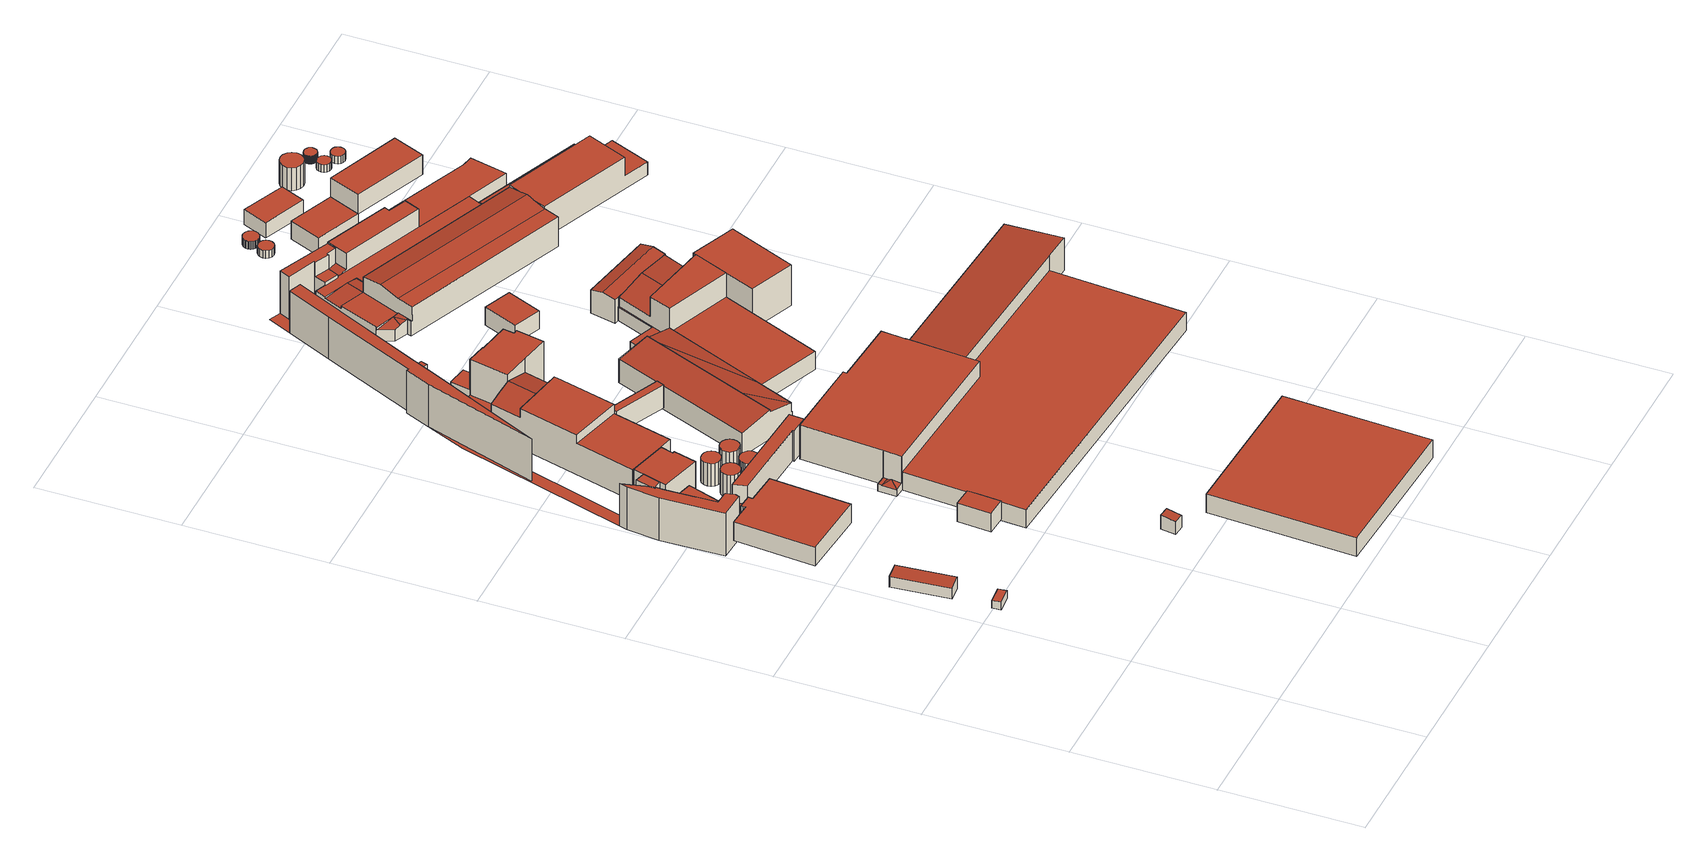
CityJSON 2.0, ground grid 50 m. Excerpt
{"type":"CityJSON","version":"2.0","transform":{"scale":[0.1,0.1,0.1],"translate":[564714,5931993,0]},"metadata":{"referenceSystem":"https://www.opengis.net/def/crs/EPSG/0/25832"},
"CityObjects":{
"building1":{"type":"Building","attributes":{"Gemeindeschluessel":"02000000","Geometrietyp2DReferenz":"3000","function":"51002_1332","roofType":"1000","measuredHeight":3},"geometry":[{"type":"MultiSurface","lod":"2","boundaries":[[[0,1,2,3]],[[4,5,6,7]],[[7,6,1,0]],[[6,5,2,1]],[[5,4,3,2]],[[4,7,0,3]]],"semantics":{"surfaces":[{"type":"GroundSurface"},{"type":"RoofSurface"},{"type":"WallSurface"}],"values":[0,1,2,2,2,2]}}]},
"building2":{"type":"Building","attributes":{"Gemeindeschluessel":"02000000","Geometrietyp2DReferenz":"3000","function":"31001_2140","roofType":"1000","measuredHeight":4.68,"storeysAboveGround":1},"geometry":[{"type":"MultiSurface","lod":"2","boundaries":[[[8,9,10,11]],[[12,13,14,15]],[[12,11,10,13]],[[13,10,9,14]],[[14,9,8,15]],[[15,8,11,12]]],"semantics":{"surfaces":[{"type":"RoofSurface"},{"type":"GroundSurface"},{"type":"WallSurface"}],"values":[0,1,2,2,2,2]}}]},
"building3":{"type":"Building","attributes":{"Gemeindeschluessel":"02000000","Geometrietyp2DReferenz":"3000","function":"31001_2140","roofType":"1000","measuredHeight":7.39,"storeysAboveGround":1},"geometry":[{"type":"MultiSurface","lod":"2","boundaries":[[[16,17,18,19]],[[20,21,22,23]],[[24,22,25,26]],[[27,28,29,30]],[[31,32,33,34]],[[34,33,35,36]],[[30,29,17,16]],[[37,38,31,34,36,39,24,26,27,30,16,19]],[[25,22,21,40,41,18,17,29,28]],[[18,41,37,19]],[[32,31,38,40,21,20]],[[25,28,27,26]],[[24,39,42,23,22]],[[42,39,36,35]],[[41,40,38,37]],[[42,35,33,32,20,23]]],"semantics":{"surfaces":[{"type":"WallSurface"},{"type":"GroundSurface"},{"type":"RoofSurface"}],"values":[0,0,0,0,0,0,0,1,2,0,0,0,0,0,0,2]}}]},
"building4":{"type":"Building","attributes":{"Gemeindeschluessel":"02000000","Geometrietyp2DReferenz":"3000","function":"31001_2140","roofType":"1000","measuredHeight":12.19,"storeysAboveGround":1},"geometry":[{"type":"MultiSurface","lod":"2","boundaries":[[[43,44,45,46]],[[46,45,47,48]],[[48,47,49,50]],[[51,52,44,43]],[[50,49,52,51]],[[50,51,43,46,48]],[[52,49,47,45,44]]],"semantics":{"surfaces":[{"type":"WallSurface"},{"type":"GroundSurface"},{"type":"RoofSurface"}],"values":[0,0,0,0,0,1,2]}}]},
"building5":{"type":"Building","attributes":{"Gemeindeschluessel":"02000000","Geometrietyp2DReferenz":"3000","function":"31001_2100","roofType":"1000","measuredHeight":7.31,"storeysAboveGround":2},"geometry":[{"type":"MultiSurface","lod":"2","boundaries":[[[53,54,55,56,57]],[[58,59,60,61,62]],[[58,57,56,59]],[[59,56,55,60]],[[60,55,54,61]],[[61,54,53,62]],[[62,53,57,58]]],"semantics":{"surfaces":[{"type":"RoofSurface"},{"type":"GroundSurface"},{"type":"WallSurface"}],"values":[0,1,2,2,2,2,2]}}]},
"building6":{"type":"Building","attributes":{"Gemeindeschluessel":"02000000","Geometrietyp2DReferenz":"3000","function":"31001_2100","roofType":"1000","measuredHeight":12.2,"storeysAboveGround":1},"geometry":[{"type":"MultiSurface","lod":"2","boundaries":[[[63,64,65,66]],[[66,65,67,68]],[[68,67,69,70]],[[70,69,71,72]],[[64,63,73,74]],[[72,71,74,73]],[[72,73,63,66,68,70]],[[74,71,69,67,65,64]]],"semantics":{"surfaces":[{"type":"WallSurface"},{"type":"GroundSurface"},{"type":"RoofSurface"}],"values":[0,0,0,0,0,0,1,2]}}]},
"building7":{"type":"Building","attributes":{"Gemeindeschluessel":"02000000","Geometrietyp2DReferenz":"3000","function":"31001_2100","roofType":"1000","measuredHeight":5.43,"storeysAboveGround":1},"geometry":[{"type":"MultiSurface","lod":"2","boundaries":[[[75,76,77,78]],[[79,80,81,82]],[[79,78,77,80]],[[80,77,76,81]],[[81,76,75,82]],[[82,75,78,79]]],"semantics":{"surfaces":[{"type":"RoofSurface"},{"type":"GroundSurface"},{"type":"WallSurface"}],"values":[0,1,2,2,2,2]}}]},
"building8":{"type":"Building","attributes":{"Gemeindeschluessel":"02000000","Geometrietyp2DReferenz":"3000","function":"51003_1205","roofType":"1000","measuredHeight":9},"geometry":[{"type":"MultiSurface","lod":"2","boundaries":[[[83,84,85,86,87,88,89,90,91,92,93,94,95,96,97,98]],[[99,100,101,102,103,104,105,106,107,108,109,110,111,112,113,114]],[[114,113,84,83]],[[113,112,85,84]],[[112,111,86,85]],[[111,110,87,86]],[[110,109,88,87]],[[109,108,89,88]],[[108,107,90,89]],[[107,106,91,90]],[[106,105,92,91]],[[105,104,93,92]],[[104,103,94,93]],[[103,102,95,94]],[[102,101,96,95]],[[101,100,97,96]],[[100,99,98,97]],[[99,114,83,98]]],"semantics":{"surfaces":[{"type":"GroundSurface"},{"type":"RoofSurface"},{"type":"WallSurface"}],"values":[0,1,2,2,2,2,2,2,2,2,2,2,2,2,2,2,2,2]}}]},
"building9":{"type":"Building","attributes":{"Gemeindeschluessel":"02000000","Geometrietyp2DReferenz":"3000","function":"51003_1205","roofType":"1000","measuredHeight":9},"geometry":[{"type":"MultiSurface","lod":"2","boundaries":[[[115,116,117,118,119,120,121,122,123,124,125,126,127,128,129,130]],[[131,132,133,134,135,136,137,138,139,140,141,142,143,144,145,146]],[[146,145,116,115]],[[145,144,117,116]],[[144,143,118,117]],[[143,142,119,118]],[[142,141,120,119]],[[141,140,121,120]],[[140,139,122,121]],[[139,138,123,122]],[[138,137,124,123]],[[137,136,125,124]],[[136,135,126,125]],[[135,134,127,126]],[[134,133,128,127]],[[133,132,129,128]],[[132,131,130,129]],[[131,146,115,130]]],"semantics":{"surfaces":[{"type":"GroundSurface"},{"type":"RoofSurface"},{"type":"WallSurface"}],"values":[0,1,2,2,2,2,2,2,2,2,2,2,2,2,2,2,2,2]}}]},
"building10":{"type":"Building","attributes":{"Gemeindeschluessel":"02000000","Geometrietyp2DReferenz":"3000","function":"51009_1610","roofType":"1000","measuredHeight":11.89},"geometry":[{"type":"MultiSurface","lod":"2","boundaries":[[[147,148,149,150,151,152]],[[153,154,155,156,157,158]],[[153,148,147,154]],[[155,152,151,156]],[[156,151,150,157]],[[157,150,149,158]],[[153,158,149,148]],[[155,154,147,152]]],"semantics":{"surfaces":[{"type":"RoofSurface"},{"type":"GroundSurface"},{"type":"WallSurface"}],"values":[0,1,2,2,2,2,2,2]}}]},
"building11":{"type":"Building","attributes":{"Gemeindeschluessel":"02000000","Geometrietyp2DReferenz":"3000","function":"51003_1205","roofType":"1000","measuredHeight":9},"geometry":[{"type":"MultiSurface","lod":"2","boundaries":[[[159,160,161,162,163,164,165,166,167,168,169,170,171,172,173,174,175,176,177,178,179,180,181,182,183,184,185,186]],[[187,188,189,190,191,192,193,194,195,196,197,198,199,200,201,202,203,204,205,206,207,208,209,210,211,212,213,214]],[[214,213,160,159]],[[213,212,161,160]],[[212,211,162,161]],[[211,210,163,162]],[[210,209,164,163]],[[209,208,165,164]],[[208,207,166,165]],[[207,206,167,166]],[[206,205,168,167]],[[205,204,169,168]],[[204,203,170,169]],[[203,202,171,170]],[[202,201,172,171]],[[201,200,173,172]],[[200,199,174,173]],[[199,198,175,174]],[[198,197,176,175]],[[197,196,177,176]],[[196,195,178,177]],[[195,194,179,178]],[[194,193,180,179]],[[193,192,181,180]],[[192,191,182,181]],[[191,190,183,182]],[[190,189,184,183]],[[189,188,185,184]],[[188,187,186,185]],[[187,214,159,186]]],"semantics":{"surfaces":[{"type":"GroundSurface"},{"type":"RoofSurface"},{"type":"WallSurface"}],"values":[0,1,2,2,2,2,2,2,2,2,2,2,2,2,2,2,2,2,2,2,2,2,2,2,2,2,2,2,2,2]}}]},
"building12":{"type":"Building","attributes":{"Gemeindeschluessel":"02000000","Geometrietyp2DReferenz":"3000","function":"51003_1205","roofType":"1000","measuredHeight":9},"geometry":[{"type":"MultiSurface","lod":"2","boundaries":[[[215,216,217,218,219,220,221,222,223,224,225,226,227,228,229,230]],[[231,232,233,234,235,236,237,238,239,240,241,242,243,244,245,246]],[[246,245,216,215]],[[245,244,217,216]],[[244,243,218,217]],[[243,242,219,218]],[[242,241,220,219]],[[241,240,221,220]],[[240,239,222,221]],[[239,238,223,222]],[[238,237,224,223]],[[237,236,225,224]],[[236,235,226,225]],[[235,234,227,226]],[[234,233,228,227]],[[233,232,229,228]],[[232,231,230,229]],[[231,246,215,230]]],"semantics":{"surfaces":[{"type":"GroundSurface"},{"type":"RoofSurface"},{"type":"WallSurface"}],"values":[0,1,2,2,2,2,2,2,2,2,2,2,2,2,2,2,2,2]}}]},
"building13":{"type":"Building","attributes":{"Gemeindeschluessel":"02000000","Geometrietyp2DReferenz":"3000","function":"31001_2100","roofType":"1000","measuredHeight":15.72,"storeysAboveGround":3},"geometry":[{"type":"MultiSurface","lod":"2","boundaries":[[[247,248,249,250,251,252]],[[253,254,255,256,257]],[[258,259,254,253]],[[260,261,262,263,264]],[[265,262,261]],[[266,267,268,269]],[[269,268,270,271]],[[263,250,249,264]],[[272,249,248,273]],[[274,256,255,275]],[[276,260,264,277]],[[276,277,278,266,269,271,274,275,279,280,281]],[[274,271,270,273,248,247,257,256]],[[281,280,251,250,263,262,265]],[[276,281,265,261,260]],[[279,275,255,254,259]],[[278,277,264,249,272,282]],[[280,279,259,258,252,251]],[[247,252,258,253,257]],[[267,266,278,282]],[[267,282,272,273,270,268]]],"semantics":{"surfaces":[{"type":"RoofSurface"},{"type":"WallSurface"},{"type":"GroundSurface"}],"values":[0,0,0,0,0,1,1,1,1,1,1,2,1,1,1,1,1,1,1,1,0]}}]},
"building14":{"type":"Building","attributes":{"Gemeindeschluessel":"02000000","Geometrietyp2DReferenz":"3000","function":"31001_2100","roofType":"1000","measuredHeight":7.18,"storeysAboveGround":1},"geometry":[{"type":"MultiSurface","lod":"2","boundaries":[[[283,284,285,286]],[[287,288,289,290]],[[287,286,285,288]],[[288,285,284,289]],[[289,284,283,290]],[[290,283,286,287]]],"semantics":{"surfaces":[{"type":"RoofSurface"},{"type":"GroundSurface"},{"type":"WallSurface"}],"values":[0,1,2,2,2,2]}}]},
"building15":{"type":"Building","attributes":{"Gemeindeschluessel":"02000000","Geometrietyp2DReferenz":"3000","function":"51009_1610","roofType":"1000","measuredHeight":9},"geometry":[{"type":"MultiSurface","lod":"2","boundaries":[[[291,292,293,294]],[[295,296,297,298]],[[298,297,292,291]],[[297,296,293,292]],[[296,295,294,293]],[[295,298,291,294]]],"semantics":{"surfaces":[{"type":"GroundSurface"},{"type":"RoofSurface"},{"type":"WallSurface"}],"values":[0,1,2,2,2,2]}}]},
"building16":{"type":"Building","attributes":{"Gemeindeschluessel":"02000000","Geometrietyp2DReferenz":"3000","function":"51009_1610","roofType":"1000","measuredHeight":16.83},"geometry":[{"type":"MultiSurface","lod":"2","boundaries":[[[299,300,301]],[[302,303,304,305,306,307,308,309,310,311,312,313]],[[314,315,316,317]],[[318,319,320,321,322,323,324]],[[325,326,327,328,329]],[[330,331,332,322]],[[322,332,333,323]],[[323,333,334,335]],[[335,334,336,337]],[[300,338,339,301]],[[319,313,312,320]],[[320,312,311,340]],[[340,311,310,341]],[[341,310,309,342]],[[342,309,308,329]],[[329,308,307,325]],[[325,307,306,343]],[[343,306,305,344]],[[344,305,304,345]],[[345,304,303,346]],[[346,303,302,318]],[[318,302,313,319]],[[326,347,348,327]],[[349,314,317,350]],[[315,351,352,316]],[[353,354,355,356]],[[357,352,351,358,355,354,348,347]],[[359,360,361,362]],[[327,348,354,353]],[[363,349,350,364,326,325,343,344,345,346,318,324,323,335,337,365,366,300,299,301,359,362,330,322,321,320,340,341,342,329,328,327,353,356]],[[339,338,367,368,336,334,333,332,331,361,360]],[[339,360,359,301]],[[326,364,357,347]],[[368,367,366,365]],[[363,356,355,358]],[[349,363,358,351,315,314]],[[364,350,317,316,352,357]],[[367,338,300,366]],[[336,368,365,337]],[[361,331,330,362]]],"semantics":{"surfaces":[{"type":"RoofSurface"},{"type":"WallSurface"},{"type":"GroundSurface"}],"values":[0,0,0,0,0,1,1,1,1,1,1,1,1,1,1,1,1,1,1,1,1,1,1,1,1,1,0,1,1,2,0,1,1,1,1,1,1,1,1,1]}}]},
"building17":{"type":"Building","attributes":{"Gemeindeschluessel":"02000000","Geometrietyp2DReferenz":"3000","function":"31001_2100","roofType":"1000","measuredHeight":17.53,"storeysAboveGround":1},"geometry":[{"type":"MultiSurface","lod":"2","boundaries":[[[369,370,371,372,373,374]],[[375,376,377,378]],[[379,374,373,380]],[[380,373,372,381]],[[381,372,371,382]],[[369,383,384,370]],[[378,385,386,375]],[[387,377,376,388]],[[389,390,391,392]],[[392,391,393,394]],[[394,393,395,396]],[[396,395,397,398]],[[379,380,381,382,399,387,388,400,389,392,394,396,398]],[[383,369,374,379,398,397]],[[390,389,400,401]],[[400,388,376,375,386,401]],[[387,399,384,385,378,377]],[[399,382,371,370,384]],[[390,401,386,385,384,383,397,395,393,391]]],"semantics":{"surfaces":[{"type":"RoofSurface"},{"type":"WallSurface"},{"type":"GroundSurface"}],"values":[0,0,1,1,1,1,1,1,1,1,1,1,2,1,1,1,1,1,0]}}]},
"building18":{"type":"Building","attributes":{"Gemeindeschluessel":"02000000","Geometrietyp2DReferenz":"3000","function":"31001_2460","roofType":"1000","measuredHeight":7.29,"storeysAboveGround":1},"geometry":[{"type":"MultiSurface","lod":"2","boundaries":[[[402,403,404,405]],[[406,407,408,409]],[[409,408,403,402]],[[408,407,404,403]],[[407,406,405,404]],[[406,409,402,405]]],"semantics":{"surfaces":[{"type":"GroundSurface"},{"type":"RoofSurface"},{"type":"WallSurface"}],"values":[0,1,2,2,2,2]}}]},
"building19":{"type":"Building","attributes":{"Gemeindeschluessel":"02000000","Geometrietyp2DReferenz":"3000","function":"31001_2100","roofType":"1000","measuredHeight":13.35,"storeysAboveGround":1},"geometry":[{"type":"MultiSurface","lod":"2","boundaries":[[[410,411,412,413]],[[414,411,410]],[[411,415,416,412]],[[414,417,415,411]],[[415,418,419,416]],[[420,421,422,423]],[[423,422,424,425]],[[425,424,426,427]],[[428,429,430,431]],[[432,433,434,435]],[[435,434,436,437]],[[438,439,440,441]],[[442,443,444,440,439,445]],[[446,447,448,417,414,410,413,449]],[[450,451,452,444,443,453]],[[454,455,456,420,423,425,427,446,449,457,458,459,432,435,437,450,453]],[[460,438,441,428,431,426,424,422,421]],[[452,451,436,434,433,461,462,448,447,430,429]],[[457,449,413,412,416,419]],[[438,460,456,455,445,439]],[[454,453,443,442]],[[455,454,442,445]],[[461,433,432,459]],[[436,451,450,437]],[[462,461,459,458]],[[458,457,419,418,462]],[[452,429,428,441,440,444]],[[448,462,418,415,417]],[[460,421,420,456]],[[446,427,426,431,430,447]]],"semantics":{"surfaces":[{"type":"RoofSurface"},{"type":"WallSurface"},{"type":"GroundSurface"}],"values":[0,0,0,0,0,1,1,1,1,1,1,1,0,1,1,2,0,0,1,1,1,1,1,1,1,1,1,1,1,1]}}]},
"building20":{"type":"Building","attributes":{"Gemeindeschluessel":"02000000","Geometrietyp2DReferenz":"3000","function":"31001_2100","roofType":"1000","measuredHeight":16.66,"storeysAboveGround":3},"geometry":[{"type":"MultiSurface","lod":"2","boundaries":[[[463,464,465]],[[466,467,468,469]],[[470,471,472,473,474,475]],[[476,477,478,479]],[[480,481,482,483]],[[484,481,480,485]],[[486,487,488,489]],[[490,467,466,471,491]],[[492,475,474,493]],[[487,473,472,488]],[[471,470,478,477]],[[494,486,489,495,463,465,496,497,498]],[[499,484,485,479,478,470,475,492]],[[494,498,500,501,502,503,504,499,492,493]],[[505,506,507,508,490,491]],[[501,500,509,510,468]],[[490,508,502,501,468,467]],[[499,504,506,505,482,481,484]],[[476,479,485,480,483]],[[505,491,471,477,476,483,482]],[[507,506,504,503]],[[508,507,503,502]],[[494,493,474,473,487,486]],[[489,488,472,471,466,469,495]],[[496,465,464,468,510]],[[509,500,498,497]],[[463,495,469,468,464]],[[509,497,496,510]]],"semantics":{"surfaces":[{"type":"RoofSurface"},{"type":"WallSurface"},{"type":"GroundSurface"}],"values":[0,0,0,0,0,0,0,1,1,1,1,1,1,2,0,1,1,1,1,1,1,1,1,1,1,1,0,0]}}]},
"building21":{"type":"Building","attributes":{"Gemeindeschluessel":"02000000","Geometrietyp2DReferenz":"3000","function":"51009_1610","roofType":"1000","measuredHeight":6.96},"geometry":[{"type":"MultiSurface","lod":"2","boundaries":[[[511,512,513,514]],[[515,516,517,518]],[[515,514,513,516]],[[516,513,512,517]],[[517,512,511,518]],[[518,511,514,515]]],"semantics":{"surfaces":[{"type":"RoofSurface"},{"type":"GroundSurface"},{"type":"WallSurface"}],"values":[0,1,2,2,2,2]}}]},
"building22":{"type":"Building","attributes":{"Gemeindeschluessel":"02000000","Geometrietyp2DReferenz":"3000","function":"31001_2100","roofType":"3100","measuredHeight":10.05,"storeysAboveGround":2},"geometry":[{"type":"MultiSurface","lod":"2","boundaries":[[[519,520,521,522]],[[523,524,525,526]],[[527,521,520,528]],[[529,530,531,532]],[[523,526,529,532,527,528]],[[522,521,527,532,531]],[[530,529,526,525]],[[523,528,520,519,524]],[[530,525,524,519,522,531]]],"semantics":{"surfaces":[{"type":"RoofSurface"},{"type":"WallSurface"},{"type":"GroundSurface"}],"values":[0,1,1,1,2,1,1,1,0]}}]},
"building23":{"type":"Building","attributes":{"Gemeindeschluessel":"02000000","Geometrietyp2DReferenz":"3000","function":"31001_2140","roofType":"1000","measuredHeight":16.04,"storeysAboveGround":2},"geometry":[{"type":"MultiSurface","lod":"2","boundaries":[[[533,534,535,536]],[[537,538,539,540]],[[537,536,535,538]],[[538,535,534,539]],[[539,534,533,540]],[[540,533,536,537]]],"semantics":{"surfaces":[{"type":"RoofSurface"},{"type":"GroundSurface"},{"type":"WallSurface"}],"values":[0,1,2,2,2,2]}}]},
"building24":{"type":"Building","attributes":{"Gemeindeschluessel":"02000000","Geometrietyp2DReferenz":"3000","function":"51003_1205","roofType":"1000","measuredHeight":3},"geometry":[{"type":"MultiSurface","lod":"2","boundaries":[[[541,542,543,544,545,546,547,548,549,550,551,552,553,554,555,556]],[[557,558,559,560,561,562,563,564,565,566,567,568,569,570,571,572]],[[572,571,542,541]],[[571,570,543,542]],[[570,569,544,543]],[[569,568,545,544]],[[568,567,546,545]],[[567,566,547,546]],[[566,565,548,547]],[[565,564,549,548]],[[564,563,550,549]],[[563,562,551,550]],[[562,561,552,551]],[[561,560,553,552]],[[560,559,554,553]],[[559,558,555,554]],[[558,557,556,555]],[[557,572,541,556]]],"semantics":{"surfaces":[{"type":"GroundSurface"},{"type":"RoofSurface"},{"type":"WallSurface"}],"values":[0,1,2,2,2,2,2,2,2,2,2,2,2,2,2,2,2,2]}}]},
"building25":{"type":"Building","attributes":{"Gemeindeschluessel":"02000000","Geometrietyp2DReferenz":"3000","function":"51003_1205","roofType":"1000","measuredHeight":3},"geometry":[{"type":"MultiSurface","lod":"2","boundaries":[[[573,574,575,576,577,578,579,580,581,582,583,584,585,586,587,588,589,590,591,592,593,594,595,596,597,598,599,600,601,602,603,604,605,606,607,608]],[[609,610,611,612,613,614,615,616,617,618,619,620,621,622,623,624,625,626,627,628,629,630,631,632,633,634,635,636,637,638,639,640,641,642,643,644]],[[644,643,574,573]],[[643,642,575,574]],[[642,641,576,575]],[[641,640,577,576]],[[640,639,578,577]],[[639,638,579,578]],[[638,637,580,579]],[[637,636,581,580]],[[636,635,582,581]],[[635,634,583,582]],[[634,633,584,583]],[[633,632,585,584]],[[632,631,586,585]],[[631,630,587,586]],[[630,629,588,587]],[[629,628,589,588]],[[628,627,590,589]],[[627,626,591,590]],[[626,625,592,591]],[[625,624,593,592]],[[624,623,594,593]],[[623,622,595,594]],[[622,621,596,595]],[[621,620,597,596]],[[620,619,598,597]],[[619,618,599,598]],[[618,617,600,599]],[[617,616,601,600]],[[616,615,602,601]],[[615,614,603,602]],[[614,613,604,603]],[[613,612,605,604]],[[612,611,606,605]],[[611,610,607,606]],[[610,609,608,607]],[[609,644,573,608]]],"semantics":{"surfaces":[{"type":"GroundSurface"},{"type":"RoofSurface"},{"type":"WallSurface"}],"values":[0,1,2,2,2,2,2,2,2,2,2,2,2,2,2,2,2,2,2,2,2,2,2,2,2,2,2,2,2,2,2,2,2,2,2,2,2,2]}}]},
"building26":{"type":"Building","attributes":{"Gemeindeschluessel":"02000000","Geometrietyp2DReferenz":"3000","function":"51009_1610","roofType":"1000","measuredHeight":7.03},"geometry":[{"type":"MultiSurface","lod":"2","boundaries":[[[645,646,647,648]],[[649,650,651,652]],[[649,648,647,650]],[[650,647,646,651]],[[651,646,645,652]],[[652,645,648,649]]],"semantics":{"surfaces":[{"type":"RoofSurface"},{"type":"GroundSurface"},{"type":"WallSurface"}],"values":[0,1,2,2,2,2]}}]},
"building27":{"type":"Building","attributes":{"Gemeindeschluessel":"02000000","Geometrietyp2DReferenz":"3000","function":"31001_2100","roofType":"3100","measuredHeight":12.84,"storeysAboveGround":3},"geometry":[{"type":"MultiSurface","lod":"2","boundaries":[[[653,654,655,656,657,658]],[[659,660,657,661]],[[662,657,660]],[[663,664,665,666,667]],[[668,669,670]],[[671,672,657,662,673,669,668]],[[674,675,676,677,678]],[[679,680,681,682,683]],[[684,685,686,687,688,689,690,691]],[[692,693,694,695]],[[657,656,661]],[[677,664,663,678]],[[657,672,658]],[[665,696,666]],[[683,697,679]],[[675,698,676]],[[674,699,698,675]],[[680,700,701,681]],[[702,703,704,705]],[[705,704,706,707]],[[707,706,708,709]],[[710,711,712]],[[710,713,714]],[[715,685,684]],[[691,690,716]],[[694,687,686,695]],[[717,693,692,718]],[[719,720,721,722]],[[720,723,715,684,724,725,721]],[[726,725,724,691,716]],[[676,698,699,711,710,714,727,728,729,730,679,697,731,732,696,665]],[[733,719,722,671,668,670,734]],[[712,711,699,674,678,663,667,654,653,726,716,690,689,735]],[[736,733,734,737,738,739,740,741,742,743,702,705,707,709,744,745,746,747,748,717,718]],[[740,739,655,654,667,666,696,732]],[[738,737,673,662,660,659]],[[653,658,672,671,722,721,725,726]],[[749,730,729,744,709,708]],[[750,747,746,727,714,713]],[[736,718,692,695,686,685,715,723]],[[717,748,688,687,694,693]],[[748,747,750,735,689,688]],[[684,691,724]],[[733,736,723,720,719]],[[746,745,728,727]],[[703,702,743,751]],[[745,744,729,728]],[[679,730,749,700,680]],[[743,742,682,681,701,751]],[[742,741,731,697,683,682]],[[741,740,732,731]],[[737,734,670,669,673]],[[676,665,664,677]],[[739,738,659,661,656,655]],[[750,713,710,712,735]],[[703,751,701,700,749,708,706,704]]],"semantics":{"surfaces":[{"type":"RoofSurface"},{"type":"WallSurface"},{"type":"GroundSurface"}],"values":[0,0,0,0,0,0,0,0,0,0,1,1,1,1,1,1,1,1,1,1,1,1,1,1,1,1,1,0,0,0,0,1,1,2,1,1,1,1,1,1,1,1,1,1,1,1,1,1,1,1,1,1,1,1,0,0]}}]},
"building28":{"type":"Building","attributes":{"Gemeindeschluessel":"02000000","Geometrietyp2DReferenz":"3000","function":"31001_2100","roofType":"1000","measuredHeight":5.99,"storeysAboveGround":1},"geometry":[{"type":"MultiSurface","lod":"2","boundaries":[[[752,753,754,755]],[[756,757,758,759]],[[756,755,754,757]],[[757,754,753,758]],[[758,753,752,759]],[[759,752,755,756]]],"semantics":{"surfaces":[{"type":"RoofSurface"},{"type":"GroundSurface"},{"type":"WallSurface"}],"values":[0,1,2,2,2,2]}}]},
"building29":{"type":"Building","attributes":{"Gemeindeschluessel":"02000000","Geometrietyp2DReferenz":"3000","function":"51009_1610","roofType":"1000","measuredHeight":5.23},"geometry":[{"type":"MultiSurface","lod":"2","boundaries":[[[760,761,762,763]],[[707,764,765,705]],[[705,765,761,760]],[[766,767,728,745]],[[768,769,770,771]],[[772,729,728,767,770,769,762,761,765,764]],[[766,745,744,709,707,705,760,763,768,771]],[[709,744,729,772]],[[744,745,728,729]],[[766,771,770,767]],[[707,709,772,764]],[[768,763,762,769]]],"semantics":{"surfaces":[{"type":"WallSurface"},{"type":"RoofSurface"},{"type":"GroundSurface"}],"values":[0,0,0,0,0,1,2,0,0,0,0,0]}}]},
"building30":{"type":"Building","attributes":{"Gemeindeschluessel":"02000000","Geometrietyp2DReferenz":"3000","function":"51003_1205","roofType":"1000","measuredHeight":9},"geometry":[{"type":"MultiSurface","lod":"2","boundaries":[[[773,774,775,776,777,778,779,780,781,782,783,784,785,786,787,788]],[[789,790,791,792,793,794,795,796,797,798,799,800,801,802,803,804]],[[804,803,774,773]],[[803,802,775,774]],[[802,801,776,775]],[[801,800,777,776]],[[800,799,778,777]],[[799,798,779,778]],[[798,797,780,779]],[[797,796,781,780]],[[796,795,782,781]],[[795,794,783,782]],[[794,793,784,783]],[[793,792,785,784]],[[792,791,786,785]],[[791,790,787,786]],[[790,789,788,787]],[[789,804,773,788]]],"semantics":{"surfaces":[{"type":"GroundSurface"},{"type":"RoofSurface"},{"type":"WallSurface"}],"values":[0,1,2,2,2,2,2,2,2,2,2,2,2,2,2,2,2,2]}}]},
"building31":{"type":"Building","attributes":{"Gemeindeschluessel":"02000000","Geometrietyp2DReferenz":"3000","function":"51009_1610","roofType":"1000","measuredHeight":7.72},"geometry":[{"type":"MultiSurface","lod":"2","boundaries":[[[805,806,807,808]],[[809,810,811,812]],[[809,808,807,810]],[[810,807,806,811]],[[811,806,805,812]],[[812,805,808,809]]],"semantics":{"surfaces":[{"type":"RoofSurface"},{"type":"GroundSurface"},{"type":"WallSurface"}],"values":[0,1,2,2,2,2]}}]},
"building32":{"type":"Building","attributes":{"Gemeindeschluessel":"02000000","Geometrietyp2DReferenz":"3000","function":"51003_1205","roofType":"1000","measuredHeight":3},"geometry":[{"type":"MultiSurface","lod":"2","boundaries":[[[813,814,815,816,817,818,819,820,821,822,823,824,825,826,827,828]],[[829,830,831,832,833,834,835,836,837,838,839,840,841,842,843,844]],[[844,843,814,813]],[[843,842,815,814]],[[842,841,816,815]],[[841,840,817,816]],[[840,839,818,817]],[[839,838,819,818]],[[838,837,820,819]],[[837,836,821,820]],[[836,835,822,821]],[[835,834,823,822]],[[834,833,824,823]],[[833,832,825,824]],[[832,831,826,825]],[[831,830,827,826]],[[830,829,828,827]],[[829,844,813,828]]],"semantics":{"surfaces":[{"type":"GroundSurface"},{"type":"RoofSurface"},{"type":"WallSurface"}],"values":[0,1,2,2,2,2,2,2,2,2,2,2,2,2,2,2,2,2]}}]},
"building33":{"type":"Building","attributes":{"Gemeindeschluessel":"02000000","Geometrietyp2DReferenz":"3000","function":"51003_1205","roofType":"1000","measuredHeight":3},"geometry":[{"type":"MultiSurface","lod":"2","boundaries":[[[845,846,847,848,849,850,851,852,853,854,855,856,857,858,859,860,861,862,863,864,865,866,867,868,869,870,871,872,873,874,875,876,877,878,879,880,881,882,883,884,885,886,887,888,889,890,891,892,893,894,895,896,897,898,899,900,901,902,903,904,905,906,907,908,909,910,911,912,913,914,915,916]],[[917,918,919,920,921,922,923,924,925,926,927,928,929,930,931,932,933,934,935,936,937,938,939,940,941,942,943,944,945,946,947,948,949,950,951,952,953,954,955,956,957,958,959,960,961,962,963,964,965,966,967,968,969,970,971,972,973,974,975,976,977,978,979,980,981,982,983,984,985,986,987,988]],[[988,987,846,845]],[[987,986,847,846]],[[986,985,848,847]],[[985,984,849,848]],[[984,983,850,849]],[[983,982,851,850]],[[982,981,852,851]],[[981,980,853,852]],[[980,979,854,853]],[[979,978,855,854]],[[978,977,856,855]],[[977,976,857,856]],[[976,975,858,857]],[[975,974,859,858]],[[974,973,860,859]],[[973,972,861,860]],[[972,971,862,861]],[[971,970,863,862]],[[970,969,864,863]],[[969,968,865,864]],[[968,967,866,865]],[[967,966,867,866]],[[966,965,868,867]],[[965,964,869,868]],[[964,963,870,869]],[[963,962,871,870]],[[962,961,872,871]],[[961,960,873,872]],[[960,959,874,873]],[[959,958,875,874]],[[958,957,876,875]],[[957,956,877,876]],[[956,955,878,877]],[[955,954,879,878]],[[954,953,880,879]],[[953,952,881,880]],[[952,951,882,881]],[[951,950,883,882]],[[950,949,884,883]],[[949,948,885,884]],[[948,947,886,885]],[[947,946,887,886]],[[946,945,888,887]],[[945,944,889,888]],[[944,943,890,889]],[[943,942,891,890]],[[942,941,892,891]],[[941,940,893,892]],[[940,939,894,893]],[[939,938,895,894]],[[938,937,896,895]],[[937,936,897,896]],[[936,935,898,897]],[[935,934,899,898]],[[934,933,900,899]],[[933,932,901,900]],[[932,931,902,901]],[[931,930,903,902]],[[930,929,904,903]],[[929,928,905,904]],[[928,927,906,905]],[[927,926,907,906]],[[926,925,908,907]],[[925,924,909,908]],[[924,923,910,909]],[[923,922,911,910]],[[922,921,912,911]],[[921,920,913,912]],[[920,919,914,913]],[[919,918,915,914]],[[918,917,916,915]],[[917,988,845,916]]],"semantics":{"surfaces":[{"type":"GroundSurface"},{"type":"RoofSurface"},{"type":"WallSurface"}],"values":[0,1,2,2,2,2,2,2,2,2,2,2,2,2,2,2,2,2,2,2,2,2,2,2,2,2,2,2,2,2,2,2,2,2,2,2,2,2,2,2,2,2,2,2,2,2,2,2,2,2,2,2,2,2,2,2,2,2,2,2,2,2,2,2,2,2,2,2,2,2,2,2,2,2]}}]},
"building34":{"type":"Building","attributes":{"Gemeindeschluessel":"02000000","Geometrietyp2DReferenz":"3000","function":"51003_1205","roofType":"1000","measuredHeight":3},"geometry":[{"type":"MultiSurface","lod":"2","boundaries":[[[989,990,991,992,993,994,995,996,997,998,999,1000,1001,1002,1003,1004]],[[1005,1006,1007,1008,1009,1010,1011,1012,1013,1014,1015,1016,1017,1018,1019,1020]],[[1020,1019,990,989]],[[1019,1018,991,990]],[[1018,1017,992,991]],[[1017,1016,993,992]],[[1016,1015,994,993]],[[1015,1014,995,994]],[[1014,1013,996,995]],[[1013,1012,997,996]],[[1012,1011,998,997]],[[1011,1010,999,998]],[[1010,1009,1000,999]],[[1009,1008,1001,1000]],[[1008,1007,1002,1001]],[[1007,1006,1003,1002]],[[1006,1005,1004,1003]],[[1005,1020,989,1004]]],"semantics":{"surfaces":[{"type":"GroundSurface"},{"type":"RoofSurface"},{"type":"WallSurface"}],"values":[0,1,2,2,2,2,2,2,2,2,2,2,2,2,2,2,2,2]}}]}
},
"vertices":[
[88,955,59],[27,949,59],[25,980,59],[85,985,59],[85,985,89],[25,980,89],[27,949,89],[88,955,89],
[19,1112,101],[72,1116,106],[53,1320,106],[0,1316,101],[0,1316,59],[53,1320,59],[72,1116,59],[19,1112,59],
[11,1572,57],[11,1572,131],[33,1856,131],[33,1856,57],[116,1867,103],[116,1867,131],[167,1863,131],[167,1863,103],[167,1863,57],[165,1846,131],[165,1846,57],[280,1837,57],[280,1837,131],[258,1553,131],[258,1553,57],[94,1952,57],[94,1952,103],[138,2082,103],[138,2082,57],[185,2069,103],[185,2069,57],[117,1850,57],[117,1860,57],[145,1950,57],[117,1860,131],[117,1850,131],[145,1950,103],
[45,2148,56],[45,2148,178],[57,2196,178],[57,2196,56],[94,2186,178],[94,2186,56],[76,2124,178],[76,2124,56],[46,2126,56],[46,2126,178],
[448,1124,134],[454,1210,134],[456,1243,134],[387,1248,134],[379,1129,134],[379,1129,61],[387,1248,61],[456,1243,61],[454,1210,61],[448,1124,61],
[104,2224,56],[104,2224,178],[241,2188,178],[241,2188,56],[229,2143,178],[229,2143,56],[236,2141,178],[236,2141,56],[215,2061,178],[215,2061,56],[69,2100,56],[69,2100,178],
[634,592,103],[640,646,110],[602,650,110],[596,596,103],[596,596,55],[602,650,55],[640,646,55],[634,592,55],
[228,1961,55],[230,1974,55],[238,1985,55],[248,1992,55],[261,1994,55],[274,1992,55],[284,1985,55],[291,1974,55],[294,1961,55],[291,1949,55],[284,1938,55],[274,1931,55],[261,1928,55],[248,1931,55],[238,1938,55],[230,1949,55],[230,1949,145],[238,1938,145],[248,1931,145],[261,1928,145],[274,1931,145],[284,1938,145],[291,1949,145],[294,1961,145],[291,1974,145],[284,1985,145],[274,1992,145],[261,1994,145],[248,1992,145],[238,1985,145],[230,1974,145],[228,1961,145],
[259,2040,56],[261,2052,56],[268,2063,56],[279,2070,56],[291,2072,56],[304,2070,56],[315,2063,56],[322,2052,56],[324,2040,56],[322,2027,56],[315,2017,56],[304,2009,56],[291,2007,56],[279,2009,56],[268,2017,56],[261,2027,56],[261,2027,146],[268,2017,146],[279,2009,146],[291,2007,146],[304,2009,146],[315,2017,146],[322,2027,146],[324,2040,146],[322,2052,146],[315,2063,146],[304,2070,146],[291,2072,146],[279,2070,146],[268,2063,146],[261,2052,146],[259,2040,146],
[548,1833,175],[551,1885,175],[155,1912,175],[166,1864,175],[481,1844,175],[480,1837,175],[551,1885,56],[548,1833,56],[480,1837,56],[481,1844,56],[166,1864,56],[155,1912,56],
[323,1901,55],[316,1906,55],[310,1913,55],[306,1921,55],[305,1930,55],[305,1936,55],[307,1941,55],[309,1947,55],[313,1951,55],[317,1955,55],[321,1959,55],[327,1961,55],[332,1963,55],[338,1963,55],[344,1963,55],[349,1961,55],[354,1959,55],[359,1955,55],[363,1951,55],[366,1947,55],[369,1941,55],[370,1936,55],[371,1930,55],[369,1920,55],[364,1911,55],[357,1904,55],[348,1899,55],[336,1897,55],[336,1897,145],[348,1899,145],[357,1904,145],[364,1911,145],[369,1920,145],[371,1930,145],[370,1936,145],[369,1941,145],[366,1947,145],[363,1951,145],[359,1955,145],[354,1959,145],[349,1961,145],[344,1963,145],[338,1963,145],[332,1963,145],[327,1961,145],[321,1959,145],[317,1955,145],[313,1951,145],[309,1947,145],[307,1941,145],[305,1936,145],[305,1930,145],[306,1921,145],[310,1913,145],[316,1906,145],[323,1901,145],
[334,2009,57],[336,2021,57],[344,2032,57],[354,2039,57],[367,2042,57],[380,2039,57],[391,2032,57],[398,2021,57],[400,2009,57],[398,1996,57],[391,1985,57],[380,1978,57],[367,1976,57],[354,1978,57],[344,1985,57],[336,1996,57],[336,1996,147],[344,1985,147],[354,1978,147],[367,1976,147],[380,1978,147],[391,1985,147],[398,1996,147],[400,2009,147],[398,2021,147],[391,2032,147],[380,2039,147],[367,2042,147],[354,2039,147],[344,2032,147],[336,2021,147],[334,2009,147],
[211,2651,214],[155,2437,214],[342,2389,214],[399,2606,214],[398,2606,214],[400,2615,214],[306,2633,206],[336,2744,206],[289,2753,192],[241,2762,178],[211,2651,178],[400,2615,178],[429,2726,178],[387,2378,124],[387,2380,124],[401,2605,132],[399,2606,133],[342,2389,133],[443,2594,124],[241,2188,57],[241,2188,179],[104,2224,179],[104,2224,57],[98,2225,179],[98,2225,57],[342,2389,179],[155,2437,179],[241,2762,57],[289,2753,57],[387,2378,57],[342,2389,57],[287,2176,57],[429,2726,57],[398,2606,57],[443,2594,57],[287,2176,179],
[1268,8,122],[1293,527,122],[741,554,122],[715,35,122],[715,35,50],[741,554,50],[1293,527,50],[1268,8,50],
[583,2344,57],[573,2318,57],[393,2401,57],[400,2428,57],[400,2428,147],[393,2401,147],[573,2318,147],[583,2344,147],
[116,1867,7],[112,1882,7],[106,1868,7],[246,2833,174],[247,2836,174],[311,2973,174],[370,3104,174],[500,3382,174],[577,3548,174],[534,3565,174],[459,3402,174],[310,3069,174],[300,3073,174],[261,2981,174],[128,2578,174],[732,3485,119],[749,3524,119],[698,3547,119],[681,3506,119],[246,2833,7],[128,2578,7],[261,2981,7],[201,2842,7],[24,2237,7],[51,2128,7],[57,2196,7],[577,3548,7],[598,3593,7],[616,3632,7],[574,3650,7],[534,3565,7],[16,2210,7],[16,2210,175],[24,2237,175],[51,2128,175],[49,2104,175],[49,2104,7],[53,1991,175],[53,1991,7],[112,1882,175],[106,1868,175],[300,3073,7],[310,3069,7],[459,3402,7],[500,3382,7],[370,3104,7],[311,2973,7],[247,2836,7],[598,3593,174],[616,3632,174],[732,3485,7],[681,3506,7],[749,3524,174],[698,3547,174],[803,3549,7],[803,3549,174],[790,3517,174],[790,3517,7],[701,3553,174],[752,3532,174],[10,1874,7],[10,1874,175],[4,2096,175],[4,2096,7],[752,3532,7],[701,3553,7],[55,1918,7],[104,1915,7],[104,1915,175],[55,1918,175],
[333,2744,91],[360,2883,91],[344,2886,91],[340,2868,91],[312,2873,91],[289,2753,91],[430,2870,113],[443,2941,113],[373,2954,113],[360,2884,113],[289,2753,56],[312,2873,56],[340,2868,56],[344,2886,56],[333,2744,232],[360,2883,232],[360,2884,232],[430,2870,232],[373,2954,56],[443,2941,56],[543,2847,56],[543,2847,232],[536,2808,232],[536,2808,56],[552,2806,232],[552,2806,56],[533,2706,232],[533,2706,56],[429,2726,232],[429,2726,56],[360,2883,56],[429,2868,56],[429,2868,232],
[366,3062,56],[375,3086,56],[414,3071,56],[406,3047,56],[406,3047,129],[414,3071,129],[375,3086,129],[366,3062,129],
[436,1473,85],[455,1497,104],[438,1524,84],[435,1473,84],[470,1471,85],[475,1522,84],[439,1525,84],[471,1471,84],[476,1535,84],[439,1538,84],[442,1038,58],[442,1038,130],[448,1124,130],[448,1124,58],[454,1210,130],[454,1210,58],[456,1243,130],[456,1243,58],[1011,1432,130],[1011,1432,191],[472,1469,191],[472,1469,130],[798,1805,58],[798,1805,191],[797,1792,191],[797,1792,58],[1034,1775,191],[1034,1775,58],[1593,1439,130],[1593,1439,186],[1014,1482,186],[1014,1482,130],[1698,1432,186],[1713,1642,167],[1029,1690,167],[1594,1440,186],[472,1470,58],[472,1470,191],[471,1471,191],[435,1473,58],[1028,1690,58],[1028,1690,191],[1029,1690,191],[1713,1642,58],[1698,1432,58],[1594,1440,58],[1561,963,58],[439,1538,58],[476,1535,58],[496,1825,58],[1561,963,130],[496,1825,191],[476,1535,191],
[648,1918,142],[615,2089,158],[561,1953,158],[854,2415,142],[761,2453,158],[761,2452,158],[704,2053,142],[1089,2321,123],[854,2415,123],[704,2053,123],[707,2052,123],[708,2052,123],[940,1959,123],[886,2494,218],[854,2415,218],[1089,2321,218],[1140,2445,218],[1014,2470,153],[1066,2597,153],[939,2621,140],[886,2494,140],[1193,2573,140],[1140,2445,140],[653,1916,105],[707,2052,105],[704,2053,105],[649,1918,105],[761,2453,105],[854,2415,105],[940,1959,52],[708,2052,52],[653,1916,52],[649,1918,142],[561,1953,166],[445,1999,143],[445,1999,52],[1193,2573,52],[645,2499,52],[761,2452,52],[788,2520,52],[880,2484,52],[935,2622,52],[939,2621,105],[935,2622,105],[880,2484,105],[788,2520,105],[645,2499,143],[761,2452,166],
[793,2830,128],[844,2953,128],[747,2993,128],[696,2870,128],[696,2870,58],[747,2993,58],[844,2953,58],[793,2830,58],
[1204,2616,152],[1213,2662,142],[937,2716,142],[928,2671,152],[1196,2572,51],[1196,2572,142],[1193,2573,142],[1193,2573,51],[937,2716,51],[1213,2662,51],[935,2622,51],[935,2622,142],[919,2625,142],[919,2625,51],
[1206,2150,217],[1305,2390,217],[1145,2456,217],[1046,2216,217],[1046,2216,57],[1145,2456,57],[1305,2390,57],[1206,2150,57],
[799,3767,54],[801,3778,54],[807,3786,54],[815,3792,54],[826,3794,54],[836,3792,54],[845,3786,54],[851,3778,54],[853,3767,54],[851,3757,54],[845,3748,54],[836,3742,54],[826,3740,54],[815,3742,54],[807,3748,54],[801,3757,54],[801,3757,84],[807,3748,84],[815,3742,84],[826,3740,84],[836,3742,84],[845,3748,84],[851,3757,84],[853,3767,84],[851,3778,84],[845,3786,84],[836,3792,84],[826,3794,84],[815,3792,84],[807,3786,84],[801,3778,84],[799,3767,84],
[822,3828,55],[823,3833,55],[824,3837,55],[826,3842,55],[829,3846,55],[832,3849,55],[836,3852,55],[841,3854,55],[845,3855,55],[850,3856,55],[855,3855,55],[860,3854,55],[864,3852,55],[868,3849,55],[871,3846,55],[874,3842,55],[876,3837,55],[878,3833,55],[878,3828,55],[878,3823,55],[876,3818,55],[874,3814,55],[871,3810,55],[868,3807,55],[864,3804,55],[860,3802,55],[855,3801,55],[850,3800,55],[845,3801,55],[841,3802,55],[836,3804,55],[832,3807,55],[829,3810,55],[826,3814,55],[824,3818,55],[823,3823,55],[823,3823,85],[824,3818,85],[826,3814,85],[829,3810,85],[832,3807,85],[836,3804,85],[841,3802,85],[845,3801,85],[850,3800,85],[855,3801,85],[860,3802,85],[864,3804,85],[868,3807,85],[871,3810,85],[874,3814,85],[876,3818,85],[878,3823,85],[878,3828,85],[878,3833,85],[876,3837,85],[874,3842,85],[871,3846,85],[868,3849,85],[864,3852,85],[860,3854,85],[855,3855,85],[850,3856,85],[845,3855,85],[841,3854,85],[836,3852,85],[832,3849,85],[829,3846,85],[826,3842,85],[824,3837,85],[823,3833,85],[822,3828,85],
[1033,3542,127],[1080,3655,127],[921,3721,127],[874,3609,127],[874,3609,56],[921,3721,56],[1080,3655,56],[1033,3542,56],
[689,3382,112],[599,3419,112],[541,3276,112],[541,3275,112],[608,3247,112],[630,3238,112],[564,3221,101],[585,3213,105],[541,3275,101],[608,3203,115],[689,3382,111],[716,3447,111],[692,3457,109],[626,3484,102],[599,3419,102],[608,3184,116],[608,3191,115],[606,3185,115],[608,3183,116],[630,3238,116],[612,3201,115],[727,3367,106],[753,3431,106],[729,3442,109],[716,3447,110],[689,3382,110],[738,3487,109],[771,3474,116],[789,3517,116],[752,3532,108],[734,3489,108],[1246,3037,181],[1228,2992,181],[1555,2858,181],[1614,3001,181],[1613,3001,181],[1614,3002,181],[1287,3136,181],[1268,3090,181],[1647,2820,108],[1705,2964,108],[1614,3001,108],[1555,2858,108],[626,3484,109],[734,3489,109],[753,3431,109],[727,3367,109],[771,3474,179],[789,3517,179],[803,3549,57],[803,3549,179],[1034,3453,179],[1034,3453,57],[1026,3434,179],[1026,3434,57],[1090,3407,179],[1090,3407,57],[1240,3194,109],[1227,3161,109],[1227,3161,105],[1253,3224,112],[1253,3224,109],[1228,2992,172],[1287,3136,172],[1705,2964,57],[1647,2820,57],[1205,2937,172],[1227,2991,172],[630,3238,172],[608,3183,172],[1227,2992,172],[1257,3064,186],[660,3310,186],[689,3382,172],[1252,3224,109],[1270,3266,109],[1067,3350,109],[1067,3351,109],[732,3485,109],[641,3522,109],[1205,2937,57],[606,3185,57],[1614,3002,105],[1227,2992,57],[612,3201,57],[564,3221,57],[541,3276,57],[641,3522,57],[732,3485,57],[752,3532,57],[790,3517,57],[1067,3350,57],[1270,3266,57],[1252,3224,57],[1639,3064,57],[1613,3001,57],[1067,3351,179],[1639,3064,112],[790,3517,179],
[1050,3735,112],[1087,3822,112],[935,3887,112],[898,3799,112],[898,3799,52],[935,3887,52],[1087,3822,52],[1050,3735,52],
[825,3540,57],[825,3540,109],[842,3582,109],[842,3582,57],[1026,3434,109],[1034,3453,109],[1423,3204,57],[1423,3204,109],[1411,3345,57],[1411,3345,109],[1452,3337,109],[1452,3337,57],[1090,3407,109],
[1151,3832,50],[1154,3847,50],[1163,3860,50],[1176,3869,50],[1191,3872,50],[1206,3869,50],[1219,3860,50],[1228,3847,50],[1231,3832,50],[1228,3817,50],[1219,3804,50],[1206,3795,50],[1191,3792,50],[1176,3795,50],[1163,3804,50],[1154,3817,50],[1154,3817,140],[1163,3804,140],[1176,3795,140],[1191,3792,140],[1206,3795,140],[1219,3804,140],[1228,3817,140],[1231,3832,140],[1228,3847,140],[1219,3860,140],[1206,3869,140],[1191,3872,140],[1176,3869,140],[1163,3860,140],[1154,3847,140],[1151,3832,140],
[1380,3469,133],[1426,3582,133],[1162,3689,133],[1117,3576,133],[1117,3576,56],[1162,3689,56],[1426,3582,56],[1380,3469,56],
[1301,3793,50],[1310,3791,50],[1318,3786,50],[1323,3778,50],[1325,3769,50],[1323,3759,50],[1318,3751,50],[1310,3746,50],[1301,3744,50],[1292,3746,50],[1284,3751,50],[1279,3759,50],[1277,3769,50],[1279,3778,50],[1284,3786,50],[1292,3791,50],[1292,3791,80],[1284,3786,80],[1279,3778,80],[1277,3769,80],[1279,3759,80],[1284,3751,80],[1292,3746,80],[1301,3744,80],[1310,3746,80],[1318,3751,80],[1323,3759,80],[1325,3769,80],[1323,3778,80],[1318,3786,80],[1310,3791,80],[1301,3793,80],
[1323,3846,50],[1325,3846,50],[1327,3846,50],[1329,3845,50],[1331,3845,50],[1332,3844,50],[1334,3843,50],[1336,3842,50],[1337,3841,50],[1339,3840,50],[1340,3838,50],[1341,3837,50],[1342,3835,50],[1343,3833,50],[1344,3831,50],[1344,3830,50],[1345,3828,50],[1345,3826,50],[1345,3824,50],[1345,3822,50],[1345,3820,50],[1344,3818,50],[1344,3816,50],[1343,3815,50],[1342,3813,50],[1341,3811,50],[1340,3810,50],[1339,3808,50],[1337,3807,50],[1336,3806,50],[1334,3805,50],[1332,3804,50],[1331,3803,50],[1329,3803,50],[1327,3802,50],[1325,3802,50],[1323,3802,50],[1321,3802,50],[1319,3802,50],[1317,3803,50],[1315,3803,50],[1314,3804,50],[1312,3805,50],[1310,3806,50],[1309,3807,50],[1307,3808,50],[1306,3810,50],[1305,3811,50],[1304,3813,50],[1303,3815,50],[1302,3816,50],[1302,3818,50],[1301,3820,50],[1301,3822,50],[1301,3824,50],[1301,3826,50],[1301,3828,50],[1302,3830,50],[1302,3831,50],[1303,3833,50],[1304,3835,50],[1305,3837,50],[1306,3838,50],[1307,3840,50],[1309,3841,50],[1310,3842,50],[1312,3843,50],[1314,3844,50],[1315,3845,50],[1317,3845,50],[1319,3846,50],[1321,3846,50],[1321,3846,80],[1319,3846,80],[1317,3845,80],[1315,3845,80],[1314,3844,80],[1312,3843,80],[1310,3842,80],[1309,3841,80],[1307,3840,80],[1306,3838,80],[1305,3837,80],[1304,3835,80],[1303,3833,80],[1302,3831,80],[1302,3830,80],[1301,3828,80],[1301,3826,80],[1301,3824,80],[1301,3822,80],[1301,3820,80],[1302,3818,80],[1302,3816,80],[1303,3815,80],[1304,3813,80],[1305,3811,80],[1306,3810,80],[1307,3808,80],[1309,3807,80],[1310,3806,80],[1312,3805,80],[1314,3804,80],[1315,3803,80],[1317,3803,80],[1319,3802,80],[1321,3802,80],[1323,3802,80],[1325,3802,80],[1327,3802,80],[1329,3803,80],[1331,3803,80],[1332,3804,80],[1334,3805,80],[1336,3806,80],[1337,3807,80],[1339,3808,80],[1340,3810,80],[1341,3811,80],[1342,3813,80],[1343,3815,80],[1344,3816,80],[1344,3818,80],[1345,3820,80],[1345,3822,80],[1345,3824,80],[1345,3826,80],[1345,3828,80],[1344,3830,80],[1344,3831,80],[1343,3833,80],[1342,3835,80],[1341,3837,80],[1340,3838,80],[1339,3840,80],[1337,3841,80],[1336,3842,80],[1334,3843,80],[1332,3844,80],[1331,3845,80],[1329,3845,80],[1327,3846,80],[1325,3846,80],[1323,3846,80],
[1357,3770,50],[1367,3768,50],[1375,3763,50],[1380,3755,50],[1382,3746,50],[1380,3736,50],[1375,3728,50],[1367,3723,50],[1357,3721,50],[1348,3723,50],[1340,3728,50],[1335,3736,50],[1333,3746,50],[1335,3755,50],[1340,3763,50],[1348,3768,50],[1348,3768,80],[1340,3763,80],[1335,3755,80],[1333,3746,80],[1335,3736,80],[1340,3728,80],[1348,3723,80],[1357,3721,80],[1367,3723,80],[1375,3728,80],[1380,3736,80],[1382,3746,80],[1380,3755,80],[1375,3763,80],[1367,3768,80],[1357,3770,80]
]}
